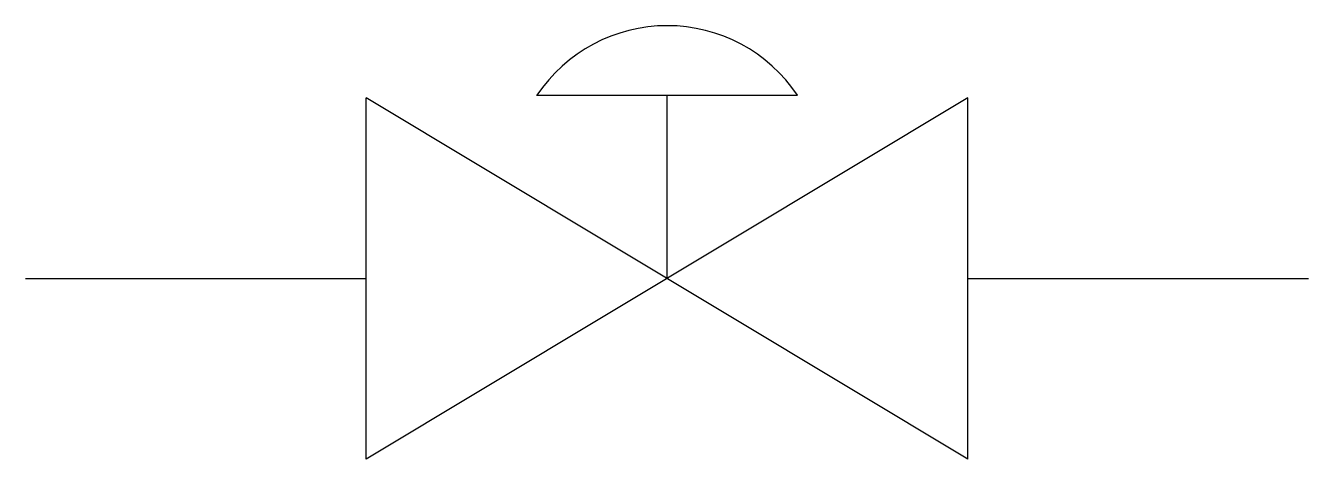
# Model space of a CAD drawing. Header units: metres. Extents: x -20769.7 to -20742.5, y -11671.8 to -11662.6.
import ezdxf

# ---------------------------------------------------------------- set-up
doc = ezdxf.new("R2010")
doc.units = ezdxf.units.M

msp = doc.modelspace()

# ---------------------------------------------------------------- linework, layer by layer
for p, q in [((-20749.73, -11671.77), (-20762.5, -11664.11)), ((-20749.73, -11664.11), (-20762.5, -11671.77)), ((-20762.5, -11671.77), (-20762.5, -11664.11)), ((-20758.88, -11664.05), (-20753.35, -11664.05)), ((-20756.11, -11667.94), (-20756.11, -11664.05)), ((-20749.73, -11671.77), (-20749.73, -11664.11)), ((-20769.72, -11667.94), (-20762.5, -11667.94)), ((-20749.73, -11667.94), (-20742.51, -11667.94))]:
    msp.add_line(p, q)
msp.add_arc((-20756.11, -11665.91), 3.33, 33.85, 146.15)

doc.saveas('drawing.dxf')
